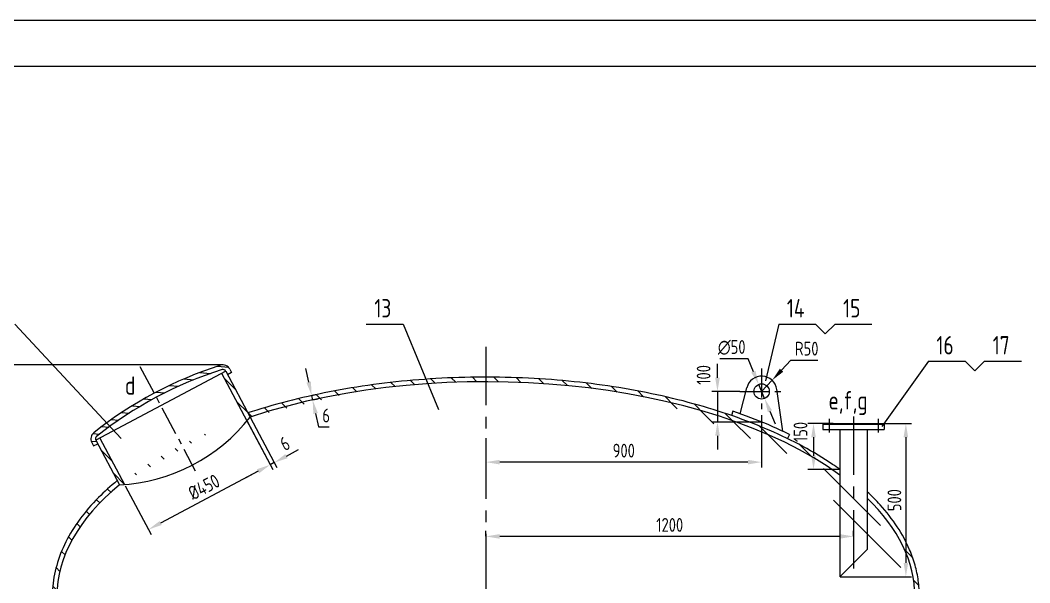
# Model space of a CAD drawing. Extents: x 104028 to 129789, y -4623 to 7992.
# Drawn here: x 112754 to 116049, y 6157 to 7992 of the extents above; entities that cross this region are included whole.
import ezdxf

# ---------------------------------------------------------------- set-up
doc = ezdxf.new("R2010")
doc.units = 0
doc.header["$LTSCALE"] = 3
doc.header["$MEASUREMENT"] = 0
doc.linetypes.add('CENTER', pattern=[50.8, 31.75, -6.35, 6.35, -6.35])
doc.layers.get('0').update_dxf_attribs({"linetype": 'CONTINUOUS'})
doc.layers.get('DEFPOINTS').update_dxf_attribs({"linetype": 'CONTINUOUS'})
for name, color, linetype in [('LAYERAXIS', 1, 'CENTER'), ('MAINLINE', 3, 'CONTINUOUS'), ('实线', 3, 'CONTINUOUS')]:
    doc.layers.add(name, color=color, linetype=linetype)
doc.styles.add('HZ', font='isocp.shx', dxfattribs={"width": 0.85, "bigfont": 'hztxt.shx'})
doc.dimstyles.new('C', dxfattribs={"dimtxt": 24, "dimasz": 24, "dimexe": 9.2, "dimexo": 0.1, "dimgap": 8, "dimtad": 1, "dimdec": 0, "dimdsep": 46, "dimtxsty": 'HZ', "dimcen": 0, "dimadec": 0, "dimazin": 0, "dimtfac": 1, "dimtdec": 4, "dimtmove": 2, "dimatfit": 3, "dimfxl": 0, "dimtolj": 1, "dimtzin": 0, "dimarcsym": 0})
doc.dimstyles.new('DWX', dxfattribs={"dimscale": 0, "dimtxt": 45, "dimasz": 45, "dimexe": 18, "dimexo": 0.625, "dimgap": 15, "dimtad": 1, "dimdec": 0, "dimdsep": 46, "dimtxsty": 'HZ', "dimcen": 0, "dimadec": 0, "dimazin": 0, "dimtfac": 1, "dimtdec": 0, "dimtmove": 2, "dimatfit": 3, "dimfxl": 0, "dimtolj": 1, "dimtzin": 0, "dimarcsym": 0})

# ---------------------------------------------------------------- blocks, each defined once
blk = doc.blocks.new('*D29')
at = {"color": 0, "lineweight": -2}
for p, q in [((113494, 6684.1), (113578.1, 6525.9)), ((113529.9, 6520.7), (113212, 6351.7)), ((113096.7, 6472.8), (113180.8, 6314.7))]:
    blk.add_line(p, q, dxfattribs=at)
at = {"color": 0}
for points in [[(113526.4, 6527.3), (113533.4, 6514.1), (113569.6, 6541.8)], [(113208.5, 6358.3), (113215.6, 6345.1), (113172.3, 6330.6)]]:
    blk.add_solid(points, dxfattribs=at)
at = {"layer": 'DEFPOINTS', "color": 0}
for p in [(113493.7, 6684.7), (113096.4, 6473.4), (113172.3, 6330.6)]:
    blk.add_point(p, dxfattribs=at)
at = {"color": 0, "insert": (113353.4, 6469.3), "char_height": 45, "attachment_point": 5, "rotation": 28, "style": 'HZ'}
blk.add_mtext('\\A1;%%C450', dxfattribs=at)
blk = doc.blocks.new('*D30')
at = {"color": 0, "lineweight": -2}
for p, q in [((113491, 6689.8), (113578.1, 6525.9)), ((113504.1, 6696.8), (113591.3, 6532.9)), ((113622.5, 6570), (113662.3, 6591.1)), ((113582.8, 6548.8), (113569.6, 6541.8)), ((113529.9, 6520.7), (113490.2, 6499.6))]:
    blk.add_line(p, q, dxfattribs=at)
at = {"color": 0}
for points in [[(113619, 6576.6), (113626.1, 6563.3), (113582.8, 6548.8)], [(113526.4, 6527.3), (113533.4, 6514.1), (113569.6, 6541.8)]]:
    blk.add_solid(points, dxfattribs=at)
at = {"layer": 'DEFPOINTS', "color": 0}
for p in [(113490.7, 6690.3), (113503.9, 6697.3), (113569.6, 6541.8)]:
    blk.add_point(p, dxfattribs=at)
at = {"color": 0, "insert": (113617.5, 6611), "char_height": 45, "attachment_point": 5, "rotation": 28, "style": 'HZ'}
blk.add_mtext('\\A1;6', dxfattribs=at)
blk = doc.blocks.new('*D31')
at = {"color": 0, "lineweight": -2}
for p, q in [((114273.6, 6628.4), (114273.6, 6532.4)), ((115173.6, 6628.4), (115173.6, 6532.4)), ((115128.6, 6550.4), (114318.6, 6550.4))]:
    blk.add_line(p, q, dxfattribs=at)
at = {"color": 0}
for points in [[(114318.6, 6557.9), (114318.6, 6542.9), (114273.6, 6550.4)], [(115128.6, 6557.9), (115128.6, 6542.9), (115173.6, 6550.4)]]:
    blk.add_solid(points, dxfattribs=at)
at = {"layer": 'DEFPOINTS', "color": 0}
for p in [(114273.6, 6629), (115173.6, 6629), (114273.6, 6550.4)]:
    blk.add_point(p, dxfattribs=at)
at = {"color": 0, "insert": (114723.6, 6587.9), "char_height": 45, "attachment_point": 5, "style": 'HZ'}
blk.add_mtext('\\A1;900', dxfattribs=at)
blk = doc.blocks.new('*D32')
at = {"color": 0, "lineweight": -2}
for p, q in [((114273.6, 6308.7), (114273.6, 6326.1)), ((115428.6, 6308.1), (114318.6, 6308.1)), ((115473.6, 6308.7), (115473.6, 6326.1))]:
    blk.add_line(p, q, dxfattribs=at)
at = {"color": 0}
for points in [[(114318.6, 6315.6), (114318.6, 6300.6), (114273.6, 6308.1)], [(115428.6, 6315.6), (115428.6, 6300.6), (115473.6, 6308.1)]]:
    blk.add_solid(points, dxfattribs=at)
at = {"layer": 'DEFPOINTS', "color": 0}
for p in [(114273.6, 6308.1), (114273.6, 6308.1), (115473.6, 6308.1)]:
    blk.add_point(p, dxfattribs=at)
at = {"color": 0, "insert": (114873.6, 6345.6), "char_height": 45, "attachment_point": 5, "style": 'HZ'}
blk.add_mtext('\\A1;1200', dxfattribs=at)
blk = doc.blocks.new('*D33')
at = {"color": 0, "lineweight": -2}
for p, q in [((115407, 6676.4), (115324.9, 6676.4)), ((115342.9, 6631.4), (115342.9, 6571.4)), ((115428.5, 6526.4), (115324.9, 6526.4))]:
    blk.add_line(p, q, dxfattribs=at)
at = {"color": 0}
for points in [[(115335.4, 6631.4), (115350.4, 6631.4), (115342.9, 6676.4)], [(115335.4, 6571.4), (115350.4, 6571.4), (115342.9, 6526.4)]]:
    blk.add_solid(points, dxfattribs=at)
at = {"layer": 'DEFPOINTS', "color": 0}
for p in [(115407.6, 6676.4), (115342.9, 6526.4), (115429.1, 6526.4)]:
    blk.add_point(p, dxfattribs=at)
at = {"color": 0, "insert": (115300.5, 6648.8), "char_height": 45, "attachment_point": 5, "rotation": 90, "style": 'HZ'}
blk.add_mtext('\\A1;150', dxfattribs=at)
blk = doc.blocks.new('*D34')
at = {"color": 0, "lineweight": -2}
for p, q in [((115540.2, 6676.4), (115662.4, 6676.4)), ((115644.4, 6631.4), (115644.4, 6221.4)), ((115429.7, 6176.4), (115662.4, 6176.4))]:
    blk.add_line(p, q, dxfattribs=at)
at = {"color": 0}
for points in [[(115636.9, 6631.4), (115651.9, 6631.4), (115644.4, 6676.4)], [(115636.9, 6221.4), (115651.9, 6221.4), (115644.4, 6176.4)]]:
    blk.add_solid(points, dxfattribs=at)
at = {"layer": 'DEFPOINTS', "color": 0}
for p in [(115539.6, 6676.4), (115429.1, 6176.4), (115644.4, 6176.4)]:
    blk.add_point(p, dxfattribs=at)
at = {"color": 0, "insert": (115606.9, 6426.4), "char_height": 45, "attachment_point": 5, "rotation": 90, "style": 'HZ'}
blk.add_mtext('\\A1;500', dxfattribs=at)
blk = doc.blocks.new('*D35')
at = {"color": 0, "lineweight": -2}
for p, q in [((115238.5, 6850.3), (115269.3, 6883.1)), ((115269.3, 6883.1), (115357, 6883.1)), ((115173.6, 6780.9), (115207.8, 6817.4))]:
    blk.add_line(p, q, dxfattribs=at)
at = {"color": 0}
blk.add_solid([(115233.1, 6855.4), (115244, 6845.2), (115207.8, 6817.4)], dxfattribs=at)
at = {"layer": 'DEFPOINTS', "color": 0}
for p in [(115207.8, 6817.4), (115173.6, 6780.9)]:
    blk.add_point(p, dxfattribs=at)
at = {"color": 0, "insert": (115320.6, 6920.6), "char_height": 45, "attachment_point": 5, "style": 'HZ'}
blk.add_mtext('\\A1;R50', dxfattribs=at)
blk = doc.blocks.new('*D36')
at = {"color": 0, "lineweight": -2}
for p, q in [((115129.1, 6887), (115037.5, 6887)), ((115146.5, 6845.5), (115129.1, 6887)), ((115183.3, 6757.9), (115163.9, 6804)), ((115200.7, 6716.4), (115218.1, 6674.9))]:
    blk.add_line(p, q, dxfattribs=at)
at = {"color": 0}
for points in [[(115153.4, 6848.4), (115139.6, 6842.6), (115163.9, 6804)], [(115207.6, 6719.3), (115193.8, 6713.5), (115183.3, 6757.9)]]:
    blk.add_solid(points, dxfattribs=at)
at = {"layer": 'DEFPOINTS', "color": 0}
for p in [(115163.9, 6804), (115183.3, 6757.9)]:
    blk.add_point(p, dxfattribs=at)
at = {"color": 0, "insert": (115075.8, 6924.5), "char_height": 45, "attachment_point": 5, "style": 'HZ'}
blk.add_mtext('\\A1;∅50', dxfattribs=at)
blk = doc.blocks.new('*D37')
at = {"color": 0, "lineweight": -2}
for p, q in [((115029.5, 6825.9), (115029.5, 6870.9)), ((115102.3, 6780.9), (115011.5, 6780.9)), ((115029.5, 6780.9), (115029.5, 6681.3)), ((115173, 6681.3), (115011.5, 6681.3)), ((115029.5, 6636.3), (115029.5, 6591.3))]:
    blk.add_line(p, q, dxfattribs=at)
at = {"color": 0}
for points in [[(115022, 6825.9), (115037, 6825.9), (115029.5, 6780.9)], [(115022, 6636.3), (115037, 6636.3), (115029.5, 6681.3)]]:
    blk.add_solid(points, dxfattribs=at)
at = {"layer": 'DEFPOINTS', "color": 0}
for p in [(115102.9, 6780.9), (115029.5, 6681.3), (115173.6, 6681.3)]:
    blk.add_point(p, dxfattribs=at)
at = {"color": 0, "insert": (114984.2, 6834.9), "char_height": 45, "attachment_point": 5, "rotation": 90, "style": 'HZ'}
blk.add_mtext('\\A1;100', dxfattribs=at)
blk = doc.blocks.new('*D44')
at = {"color": 0, "lineweight": -2}
for p, q in [((112670.1, 6157.7), (112670.1, 6202.7)), ((112779.7, 6112.7), (112652.1, 6112.7)), ((112670.1, 6112.7), (112670.1, 6072.7)), ((112695.5, 6072.7), (112652.1, 6072.7)), ((112670.1, 6027.7), (112670.1, 5982.7))]:
    blk.add_line(p, q, dxfattribs=at)
at = {"color": 0}
for points in [[(112662.6, 6157.7), (112677.6, 6157.7), (112670.1, 6112.7)], [(112662.6, 6027.7), (112677.6, 6027.7), (112670.1, 6072.7)]]:
    blk.add_solid(points, dxfattribs=at)
at = {"layer": 'DEFPOINTS', "color": 0}
for p in [(112780.4, 6112.7), (112670.1, 6072.7), (112696.1, 6072.7)]:
    blk.add_point(p, dxfattribs=at)
at = {"color": 0, "insert": (112623.3, 6164.9), "char_height": 45, "attachment_point": 5, "rotation": 90, "style": 'HZ'}
blk.add_mtext('\\A1;40', dxfattribs=at)
blk = doc.blocks.new('*D46')
at = {"color": 0, "lineweight": -2}
for p, q in [((113695.2, 6811.6), (113685.5, 6855.6)), ((113704.9, 6767.7), (113708.1, 6753)), ((113705, 6767.7), (113722.5, 6771.6)), ((113708.2, 6753.1), (113725.7, 6756.9)), ((113717.8, 6709.1), (113727.5, 6665.1)), ((113727.5, 6665.1), (113762, 6665.1))]:
    blk.add_line(p, q, dxfattribs=at)
at = {"color": 0}
for points in [[(113702.5, 6813.2), (113687.9, 6810), (113704.9, 6767.7)], [(113725.2, 6710.7), (113710.5, 6707.5), (113708.1, 6753)]]:
    blk.add_solid(points, dxfattribs=at)
at = {"layer": 'DEFPOINTS', "color": 0}
for p in [(113704.9, 6767.7), (113708.1, 6753), (113708.1, 6753)]:
    blk.add_point(p, dxfattribs=at)
at = {"color": 0, "insert": (113752.3, 6702.6), "char_height": 45, "attachment_point": 5, "style": 'HZ'}
blk.add_mtext('\\A1;6', dxfattribs=at)
blk = doc.blocks.new('*D53')
at = {"color": 0, "lineweight": -2}
for p, q in [((113415.9, 6867.5), (112333.6, 6867.5)), ((112351.6, 6822.5), (112351.6, 1012.8)), ((112493.9, 967.8), (112333.6, 967.8))]:
    blk.add_line(p, q, dxfattribs=at)
at = {"color": 0}
for points in [[(112344.1, 6822.5), (112359.1, 6822.5), (112351.6, 6867.5)], [(112344.1, 1012.8), (112359.1, 1012.8), (112351.6, 967.8)]]:
    blk.add_solid(points, dxfattribs=at)
at = {"layer": 'DEFPOINTS', "color": 0}
for p in [(113416.6, 6867.5), (112351.6, 967.8), (112494.5, 967.8)]:
    blk.add_point(p, dxfattribs=at)
at = {"color": 0, "insert": (112314.1, 3917.7), "char_height": 45, "attachment_point": 5, "rotation": 90, "style": 'HZ'}
blk.add_mtext('\\A1;～5900', dxfattribs=at)

msp = doc.modelspace()

# ---------------------------------------------------------------- hatches: boundary and pattern name
h = msp.add_hatch()
h.set_pattern_fill('LINE', color=256, scale=8, angle=355, style=0)
h.set_pattern_definition([(355, (69969.662, -63788.687), (2.213756, 25.303345), [])])
h.paths.add_polyline_path([(113190.7, 6775.2), (113197.7, 6762, -0.017742), (113279.1, 6801.6), (113272.9, 6815.3, 0.017722)])
h.paths.add_polyline_path([(113272.9, 6815.3), (113279.1, 6801.6, -0.02795), (113412.4, 6852.1, -0.361697), (113424.2, 6847.3), (113430.3, 6835.8), (113443.6, 6842.8), (113437.5, 6854.3, 0.361695), (113407.9, 6866.4, 0.02797)])
h.paths.add_polyline_path([(112993.7, 6646.1), (113003, 6634.4, -0.045717), (113197.7, 6762), (113190.7, 6775.2, 0.045717)])
h.paths.add_polyline_path([(112993.7, 6646.1, 0.361604), (112987.2, 6614.8), (112993.3, 6603.4), (113006.5, 6610.4), (113000.4, 6621.8, -0.361604), (113003, 6634.4)])
h = msp.add_hatch()
h.set_pattern_fill('LINE', color=256, scale=200, angle=135, style=0)
h.paths.add_polyline_path([(113013.7, 6628.9), (113000.4, 6621.8), (113077.7, 6476.6, 0.007162), (113094.1, 6477.6)])
h.paths.add_polyline_path([(113424.3, 6847.2), (113411, 6840.2), (113493.7, 6684.7, 0.007095), (113503.9, 6697.4)])
h = msp.add_hatch()
h.set_pattern_fill('LINE', color=256, scale=400, angle=135, style=0)
edge = h.paths.add_edge_path()
edge.add_ellipse((114273.6, 6112.7), major_axis=(-1400, 0), ratio=0.5, start_angle=270, end_angle=303.3518, ccw=False)
edge.add_line((114273.6, 6812.7), (114273.6, 6827.7))
edge.add_spline(control_points=[(114273.6, 6827.7), (114256.9, 6827.7), (114240.2, 6827.5), (114173.1, 6826.3), (114122.9, 6824.1), (114023.1, 6816.9), (113973.6, 6812), (113875.9, 6799.5), (113827.8, 6791.9), (113733.3, 6774.2), (113687, 6764.1), (113596.8, 6741.5), (113552.9, 6729), (113505.9, 6713.8), (113501.3, 6712.3), (113496.8, 6710.8)], knot_values=[4.712389, 4.712389, 4.712389, 4.712389, 4.747999, 4.747999, 4.855399, 4.855399, 4.962799, 4.962799, 5.0702, 5.0702, 5.1776, 5.1776, 5.285001, 5.285001, 5.296573, 5.296573, 5.296573, 5.296573], degree=3, periodic=0)
edge.add_line((113496.8, 6710.8), (113503.9, 6697.4))
edge = h.paths.add_edge_path()
edge.add_spline(control_points=[(115075.1, 6702.5), (115034.9, 6716.4), (114993.3, 6729.2), (114906.2, 6753.1), (114860.7, 6764), (114767.5, 6783.4), (114719.9, 6791.8), (114623.2, 6806.1), (114574.1, 6811.9), (114474.9, 6820.9), (114424.8, 6824), (114341, 6827.1), (114307.3, 6827.7), (114273.6, 6827.7)], knot_values=[4.107107, 4.107107, 4.107107, 4.107107, 4.210996, 4.210996, 4.318397, 4.318397, 4.425797, 4.425797, 4.533198, 4.533198, 4.640598, 4.640598, 4.712389, 4.712389, 4.712389, 4.712389], degree=3, periodic=0)
edge.add_line((114273.6, 6827.7), (114273.6, 6812.7))
edge.add_ellipse((114273.6, 6112.7), major_axis=(-1400, 0), ratio=0.5, start_angle=229.9948, end_angle=270, ccw=False)
edge.add_line((115173.6, 6648.9), (115173.6, 6665.1))
edge.add_spline(control_points=[(115173.6, 6665.1), (115143.1, 6677.8), (115111.6, 6689.8), (115077.8, 6701.5), (115076.5, 6702), (115075.1, 6702.5)], knot_values=[4.019517, 4.019517, 4.019517, 4.019517, 4.103596, 4.103596, 4.107107, 4.107107, 4.107107, 4.107107], degree=3, periodic=0)
h = msp.add_hatch()
h.set_pattern_fill('LINE', color=256, scale=400, angle=135, style=0)
edge = h.paths.add_edge_path()
edge.add_ellipse((114273.6, 6112.7), major_axis=(-1400, 0), ratio=0.5, start_angle=214.3753, end_angle=229.9948, ccw=False)
edge.add_line((115429.1, 6507.9), (115429.1, 6526.4))
edge.add_spline(control_points=[(115429.1, 6526.4), (115421.2, 6532), (115413.2, 6537.6), (115374.7, 6563.4), (115342.2, 6583), (115273.3, 6620.2), (115236.9, 6637.8), (115190.4, 6658), (115182, 6661.6), (115173.6, 6665.1)], knot_values=[3.752494, 3.752494, 3.752494, 3.752494, 3.781395, 3.781395, 3.888795, 3.888795, 3.996195, 3.996195, 4.019517, 4.019517, 4.019517, 4.019517], degree=3, periodic=0)
edge.add_line((115173.6, 6665.1), (115173.6, 6648.9))
edge = h.paths.add_edge_path()
edge.add_spline(control_points=[(115688.6, 6112.7), (115688.6, 6129.7), (115687.4, 6146.8), (115682.6, 6180.8), (115679.1, 6197.7), (115669.6, 6231.3), (115663.6, 6248.1), (115645.7, 6290), (115632.2, 6315), (115600, 6364), (115581.3, 6388), (115547.1, 6425.8), (115533, 6440.1), (115518.1, 6454)], knot_values=[3.141593, 3.141593, 3.141593, 3.141593, 3.211659, 3.211659, 3.281726, 3.281726, 3.351793, 3.351793, 3.459193, 3.459193, 3.566594, 3.566594, 3.633115, 3.633115, 3.633115, 3.633115], degree=3, periodic=0)
edge.add_line((115518.1, 6454), (115518.1, 6433.3))
edge.add_ellipse((114273.6, 6112.7), major_axis=(-1400, 0), ratio=0.5, start_angle=180, end_angle=207.2611, ccw=False)
edge.add_line((115673.6, 6112.7), (115688.6, 6112.7))
h.paths.add_polyline_path([(115673.6, 6072.7), (115688.6, 6072.7), (115688.6, 6112.7), (115673.6, 6112.7)])
h = msp.add_hatch()
h.set_pattern_fill('LINE', color=256, scale=400, angle=135, style=0)
h.paths.add_polyline_path([(112873.6, 6112.7), (112858.6, 6112.7), (112858.6, 6072.7), (112873.6, 6072.7)])
edge = h.paths.add_edge_path()
edge.add_spline(control_points=[(113070.5, 6490.1), (113048.5, 6472.1), (113028, 6453.7), (112986.4, 6411.8), (112966.1, 6388.2), (112930.4, 6340), (112915.1, 6315.3), (112889.8, 6265), (112879.9, 6239.5), (112865.4, 6187.9), (112861, 6161.8), (112858.8, 6128), (112858.6, 6120.4), (112858.6, 6112.7)], knot_values=[5.733309, 5.733309, 5.733309, 5.733309, 5.822003, 5.822003, 5.929403, 5.929403, 6.036804, 6.036804, 6.144204, 6.144204, 6.251605, 6.251605, 6.283185, 6.283185, 6.283185, 6.283185], degree=3, periodic=0)
edge.add_line((112858.6, 6112.7), (112873.6, 6112.7))
edge.add_ellipse((114273.6, 6112.7), major_axis=(-1400, 0), ratio=0.5, start_angle=328.675, end_angle=360, ccw=False)
edge.add_line((113077.7, 6476.6), (113070.5, 6490.1))

# ---------------------------------------------------------------- linework, layer by layer
for p, q in [((110923.6, 7992), (119833.6, 7992)), ((112736.6, 7001), (113083.5, 6627.7)), ((113883.1, 7001), (114003.1, 7001)), ((114003.1, 7001), (114118.7, 6722.1)), ((115229.5, 7001), (115186.1, 6815.2)), ((115229.5, 7001), (115349.5, 7001)), ((115349.5, 7001), (115381.4, 6969.2)), ((115413.2, 7001), (115381.4, 6969.2)), ((115413.2, 7001), (115533.2, 7001)), ((115717.8, 6880.2), (115565.9, 6666.2)), ((115717.8, 6880.2), (115837.8, 6880.2)), ((115837.8, 6880.2), (115869.6, 6848.4)), ((115901.4, 6880.2), (115869.6, 6848.4)), ((115901.4, 6880.2), (116021.4, 6880.2))]:
    msp.add_line(p, q)
msp.add_arc((113050.3, 7051.2), 575.2, 272.7238, 322.0452)
at = {"layer": 'LAYERAXIS', "ltscale": 2}
for p, q in [((114273.6, 6926.4), (114273.6, 6020.7)), ((115393.6, 6691.4), (115393.6, 6647.1)), ((115473.6, 6699), (115473.6, 6166)), ((115553.6, 6691.4), (115553.6, 6647.1))]:
    msp.add_line(p, q, dxfattribs=at)
at = {"layer": 'LAYERAXIS'}
for p, q in [((113144.5, 6862), (113325.2, 6522.4)), ((115173.6, 6856), (115173.6, 6629)), ((115102.9, 6780.9), (115237.2, 6780.9))]:
    msp.add_line(p, q, dxfattribs=at)
at = {"layer": 'MAINLINE'}
for p, q in [((115103.6, 6708.3), (115125.1, 6793.2)), ((115242.3, 6651.2), (115223.1, 6787.9)), ((115080, 6716.7), (115075.1, 6702.5)), ((115373.6, 6674.4), (115373.6, 6656.4)), ((115373.6, 6674.4), (115573.6, 6674.4)), ((115407.6, 6676.4), (115539.6, 6676.4)), ((115407.6, 6676.4), (115407.6, 6674.4)), ((115539.6, 6676.4), (115539.6, 6674.4)), ((115573.6, 6674.4), (115573.6, 6656.4)), ((115264.9, 6640.4), (115258.3, 6627)), ((115373.6, 6656.4), (115573.6, 6656.4)), ((115429.1, 6656.4), (115429.1, 6176.4)), ((115518.1, 6656.4), (115518.1, 6265.4)), ((115429.1, 6176.4), (115518.1, 6265.4))]:
    msp.add_line(p, q, dxfattribs=at)
msp.add_circle((115173.6, 6780.9), 25, dxfattribs=at)
msp.add_arc((115173.6, 6780.9), 50, 7.9963, 165.7695, dxfattribs=at)
for start_param, end_param in [(3.741555, 5.294487), (5.736461, 6.283185), (3.141593, 3.617388)]:
    msp.add_ellipse((114273.6, 6112.7), major_axis=(-1400, 0), ratio=0.5, start_param=start_param, end_param=end_param, dxfattribs=at)
for points, knots in [([(115429.1, 6526.4), (115421.2, 6532), (115413.2, 6537.6), (115374.7, 6563.4), (115342.2, 6583), (115273.3, 6620.2), (115236.9, 6637.8), (115160.5, 6671.1), (115120.6, 6686.6), (115037.7, 6715.5), (114994.7, 6728.8), (114906.2, 6753.1), (114860.7, 6764), (114767.5, 6783.4), (114719.9, 6791.8), (114623.2, 6806.1), (114574.1, 6811.9), (114474.9, 6820.9), (114424.8, 6824), (114324.3, 6827.7), (114273.8, 6828.1), (114173.1, 6826.3), (114122.9, 6824.1), (114023.1, 6816.9), (113973.6, 6812), (113875.9, 6799.5), (113827.8, 6791.9), (113733.3, 6774.2), (113687, 6764.1), (113596.8, 6741.5), (113552.9, 6729), (113505.9, 6713.8), (113501.3, 6712.3), (113496.8, 6710.8)], [3.752494, 3.752494, 3.752494, 3.752494, 3.781395, 3.781395, 3.888795, 3.888795, 3.996195, 3.996195, 4.103596, 4.103596, 4.210996, 4.210996, 4.318397, 4.318397, 4.425797, 4.425797, 4.533198, 4.533198, 4.640598, 4.640598, 4.747999, 4.747999, 4.855399, 4.855399, 4.962799, 4.962799, 5.0702, 5.0702, 5.1776, 5.1776, 5.285001, 5.285001, 5.296573, 5.296573, 5.296573, 5.296573]), ([(115264.9, 6640.4), (115242.1, 6651.6), (115218.6, 6662.3), (115157.8, 6688.3), (115119.5, 6703), (115080, 6716.7)], [3.9388475, 3.9388475, 3.9388475, 3.9388475, 4.0056981, 4.0056981, 4.1071065, 4.1071065, 4.1071065, 4.1071065]), ([(113070.5, 6490.1), (113048.5, 6472.1), (113028, 6453.7), (112986.4, 6411.8), (112966.1, 6388.2), (112930.4, 6340), (112915.1, 6315.3), (112889.8, 6265), (112879.9, 6239.5), (112865.4, 6187.9), (112861, 6161.8), (112858.8, 6128), (112858.6, 6120.4), (112858.6, 6112.7)], [5.7333088, 5.7333088, 5.7333088, 5.7333088, 5.822003, 5.822003, 5.9294035, 5.9294035, 6.0368039, 6.0368039, 6.1442044, 6.1442044, 6.2516048, 6.2516048, 6.2831853, 6.2831853, 6.2831853, 6.2831853]), ([(115688.6, 6112.7), (115688.6, 6129.7), (115687.4, 6146.8), (115682.6, 6180.8), (115679.1, 6197.7), (115669.6, 6231.3), (115663.6, 6248.1), (115645.7, 6290), (115632.2, 6315), (115600, 6364), (115581.3, 6388), (115547.1, 6425.8), (115533, 6440.1), (115518.1, 6454)], [3.1415927, 3.1415927, 3.1415927, 3.1415927, 3.2116594, 3.2116594, 3.2817261, 3.2817261, 3.3517928, 3.3517928, 3.4591932, 3.4591932, 3.5665937, 3.5665937, 3.6331148, 3.6331148, 3.6331148, 3.6331148])]:
    msp.add_open_spline(points, degree=3, knots=knots, dxfattribs=at)
at = {"layer": '实线'}
for p, q in [((111298.6, 7842), (119683.6, 7842)), ((113437.5, 6854.2), (113443.6, 6842.7)), ((113424.3, 6847.2), (113000.4, 6621.8)), ((113411, 6840.2), (113493.7, 6684.7)), ((113424.3, 6847.2), (113503.9, 6697.4)), ((113443.6, 6842.7), (113430.4, 6835.7)), ((113013.7, 6628.9), (113094.1, 6477.6)), ((112987.2, 6614.8), (112993.3, 6603.4)), ((112993.3, 6603.4), (113006.5, 6610.4)), ((113000.4, 6621.8), (113077.7, 6476.6))]:
    msp.add_line(p, q, dxfattribs=at)
for centre, radius, start, end in [((113796.8, 5635.7), 1290.7, 107.5394, 128.4792), ((113415.4, 6842.6), 25, 28, 107.5394), ((113796.8, 5635.7), 1275.7, 107.5394, 128.4792), ((113415.4, 6842.6), 10, 28, 107.5394), ((113009.3, 6626.5), 25, 128.4792, 208), ((113009.3, 6626.5), 10, 128.4792, 208)]:
    msp.add_arc(centre, radius, start, end, dxfattribs=at)

# ---------------------------------------------------------------- texts
at = {"style": 'HZ', "width": 0.85}
for s, p in [('13', (113909.6, 7022.5)), ('14', (115256, 7022.5)), ('15', (115439.6, 7022.5)), ('16', (115744.2, 6901.7)), ('17', (115927.9, 6901.7)), ('d', (113095.8, 6770.4)), ('e,f,g', (115391.9, 6722.2))]:
    msp.add_text(s, height=60, dxfattribs=at).set_placement(p)

# ---------------------------------------------------------------- dimensions: what is measured, and where the dimension line sits
dim = msp.add_diameter_dim_2p(p1=(115183.3, 6757.9), p2=(115163.9, 6804), dimstyle='C', override={"dimtxt": 45, "dimasz": 45, "dimexe": 18, "dimgap": 15, "dimtoh": 1, "dimtmove": 0, "dimatfit": 0})
dim.commit()
dim.dimension.update_dxf_attribs({"geometry": '*D36', "text_midpoint": (115075.8, 6887), "dimtype": 163})
dim = msp.add_radius_dim(center=(115173.6, 6780.9), mpoint=(115207.8, 6817.4), dimstyle='C', override={"dimtxt": 45, "dimasz": 45, "dimexe": 18, "dimgap": 15, "dimtoh": 1, "dimtmove": 0, "dimatfit": 0})
dim.commit()
dim.dimension.update_dxf_attribs({"geometry": '*D35', "text_midpoint": (115320.6, 6883.1), "dimtype": 164})
dim = msp.add_linear_dim(base=(112351.6, 967.8), p1=(113416.6, 6867.5), p2=(112494.5, 967.8), angle=90, text='～<>', dimstyle='DWX', override={"dimscale": 1})
dim.commit()
dim.dimension.update_dxf_attribs({"geometry": '*D53', "text_midpoint": (112314.1, 3917.7)})
for p1, p2, distance, text, dimstyle, override, picture, middle in [((113704.9, 6767.7), (113708.1, 6753), 0, '6', 'C', {"dimtxt": 45, "dimasz": 45, "dimexe": 18, "dimgap": 15, "dimtoh": 1, "dimtmove": 0, "dimatfit": 0}, '*D46', (113752.3, 6702.6)), ((113493.7, 6684.7), (113096.4, 6473.4), 161.8, '%%C450', 'DWX', {"dimscale": 1}, '*D29', (113353.4, 6469.3))]:
    dim = msp.add_aligned_dim(p1=p1, p2=p2, distance=distance, text=text, dimstyle=dimstyle, override=override)
    dim.commit()
    dim.dimension.update_dxf_attribs({"geometry": picture, "text_midpoint": middle})
for base, p1, p2, picture, middle in [((115029.5, 6681.3), (115102.9, 6780.9), (115173.6, 6681.3), '*D37', (114984.2, 6834.9)), ((115342.9, 6526.4), (115407.6, 6676.4), (115429.1, 6526.4), '*D33', (115300.5, 6648.8)), ((112670.1, 6072.7), (112780.4, 6112.7), (112696.1, 6072.7), '*D44', (112623.3, 6164.9))]:
    dim = msp.add_linear_dim(base=base, p1=p1, p2=p2, angle=90, dimstyle='DWX', override={"dimscale": 1})
    dim.commit()
    dim.dimension.update_dxf_attribs({"geometry": picture, "text_midpoint": middle, "dimtype": 160})
dim = msp.add_linear_dim(base=(113569.6, 6541.8), p1=(113503.9, 6697.3), p2=(113490.7, 6690.3), angle=208, text='6', dimstyle='DWX', override={"dimscale": 1})
dim.commit()
dim.dimension.update_dxf_attribs({"geometry": '*D30', "text_midpoint": (113617.5, 6611), "dimtype": 161})
dim = msp.add_linear_dim(base=(115644.4, 6176.4), p1=(115539.6, 6676.4), p2=(115429.1, 6176.4), angle=90, dimstyle='DWX', override={"dimscale": 1})
dim.commit()
dim.dimension.update_dxf_attribs({"geometry": '*D34', "text_midpoint": (115606.9, 6426.4)})
for base, p1, p2, picture, middle in [((114273.6, 6550.4), (115173.6, 6629), (114273.6, 6629), '*D31', (114723.6, 6587.9)), ((114273.6, 6308.1), (115473.6, 6308.1), (114273.6, 6308.1), '*D32', (114873.6, 6345.6))]:
    dim = msp.add_linear_dim(base=base, p1=p1, p2=p2, dimstyle='DWX', override={"dimscale": 1})
    dim.commit()
    dim.dimension.update_dxf_attribs({"geometry": picture, "text_midpoint": middle})

doc.saveas('drawing.dxf')
